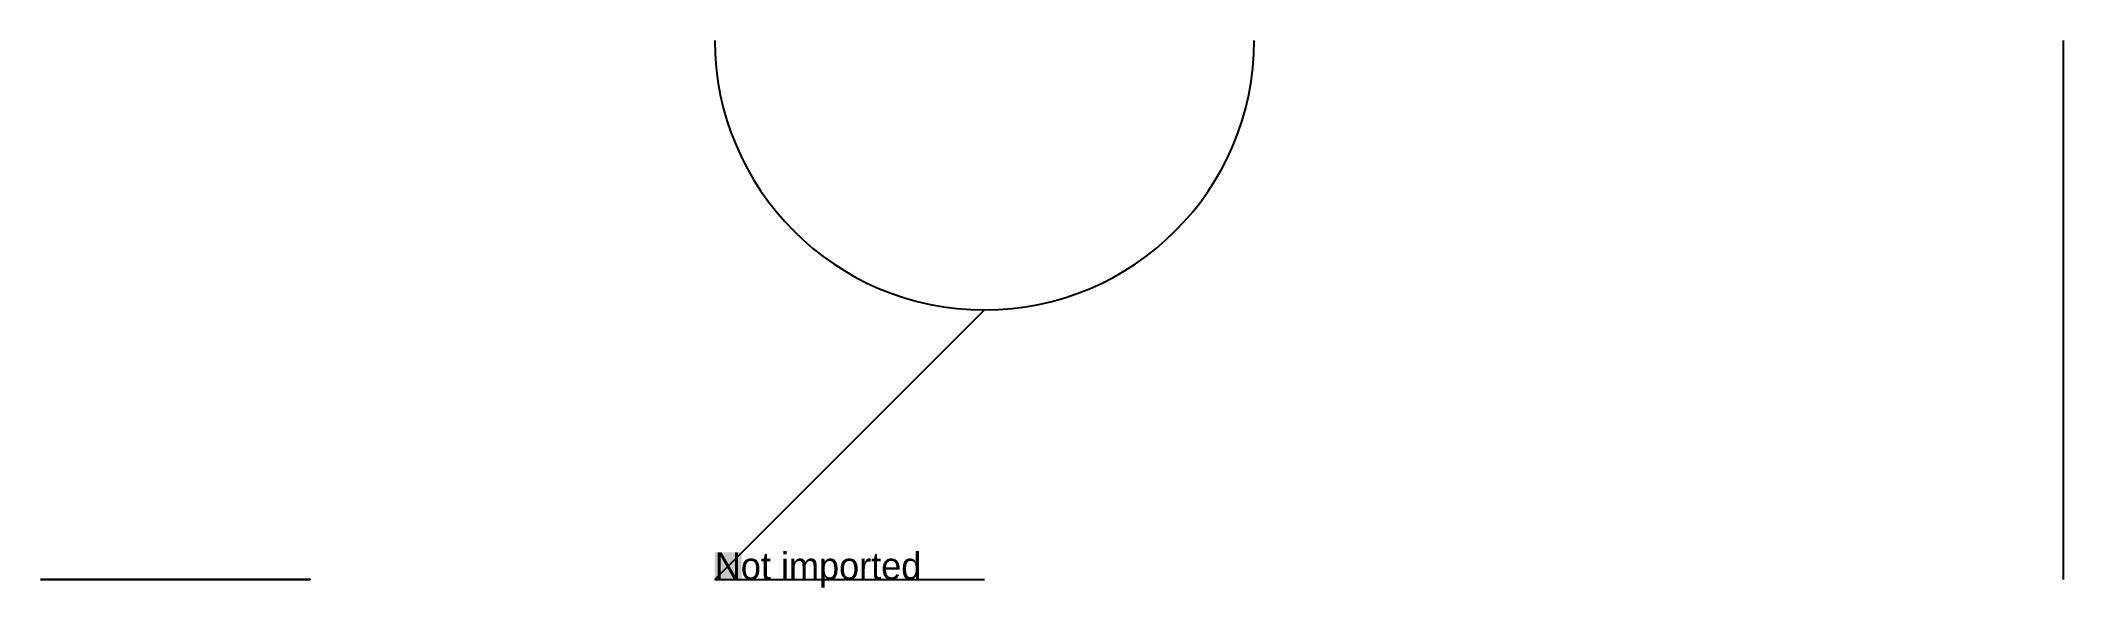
# Model space of a CAD drawing. Header units: millimetres. Extents: x -2500 to 5000, y -30 to 2000.
import ezdxf

# ---------------------------------------------------------------- set-up
doc = ezdxf.new("R2010")
doc.units = ezdxf.units.MM
doc.layers.add('Pipework', color=3, linetype='Continuous')

# ---------------------------------------------------------------- blocks, each defined once
blk = doc.blocks.new('Assembly', base_point=(200, 100))
blk.add_line((200, 100), (1200, 100))

msp = doc.modelspace()

# ---------------------------------------------------------------- hatches: boundary and pattern name
msp.add_hatch(color=7).paths.add_polyline_path([(0, 0), (100, 0), (100, 100), (0, 100)])

# ---------------------------------------------------------------- linework, layer by layer
at = {"layer": 'Pipework'}
msp.add_line((0, 0), (1000, 0), dxfattribs=at)
msp.add_lwpolyline([(0, 2000, 1), (2000, 2000)], format="xyb", dxfattribs=at)
msp.add_polyline3d([(0, 0, 1000), (1000, 1000, 2000)], dxfattribs=at)
at = {"layer": 'Pipework', "extrusion": (0, 1, 0)}
msp.add_circle((2000, 0), 500, dxfattribs=at)

# ---------------------------------------------------------------- block references
at = {"layer": 'Pipework', "xscale": 2, "rotation": 90}
msp.add_blockref('Assembly', (5000, 0), dxfattribs=at)

# ---------------------------------------------------------------- texts
msp.add_text('Not imported', height=100).set_placement((0, 0))

doc.saveas('drawing.dxf')
